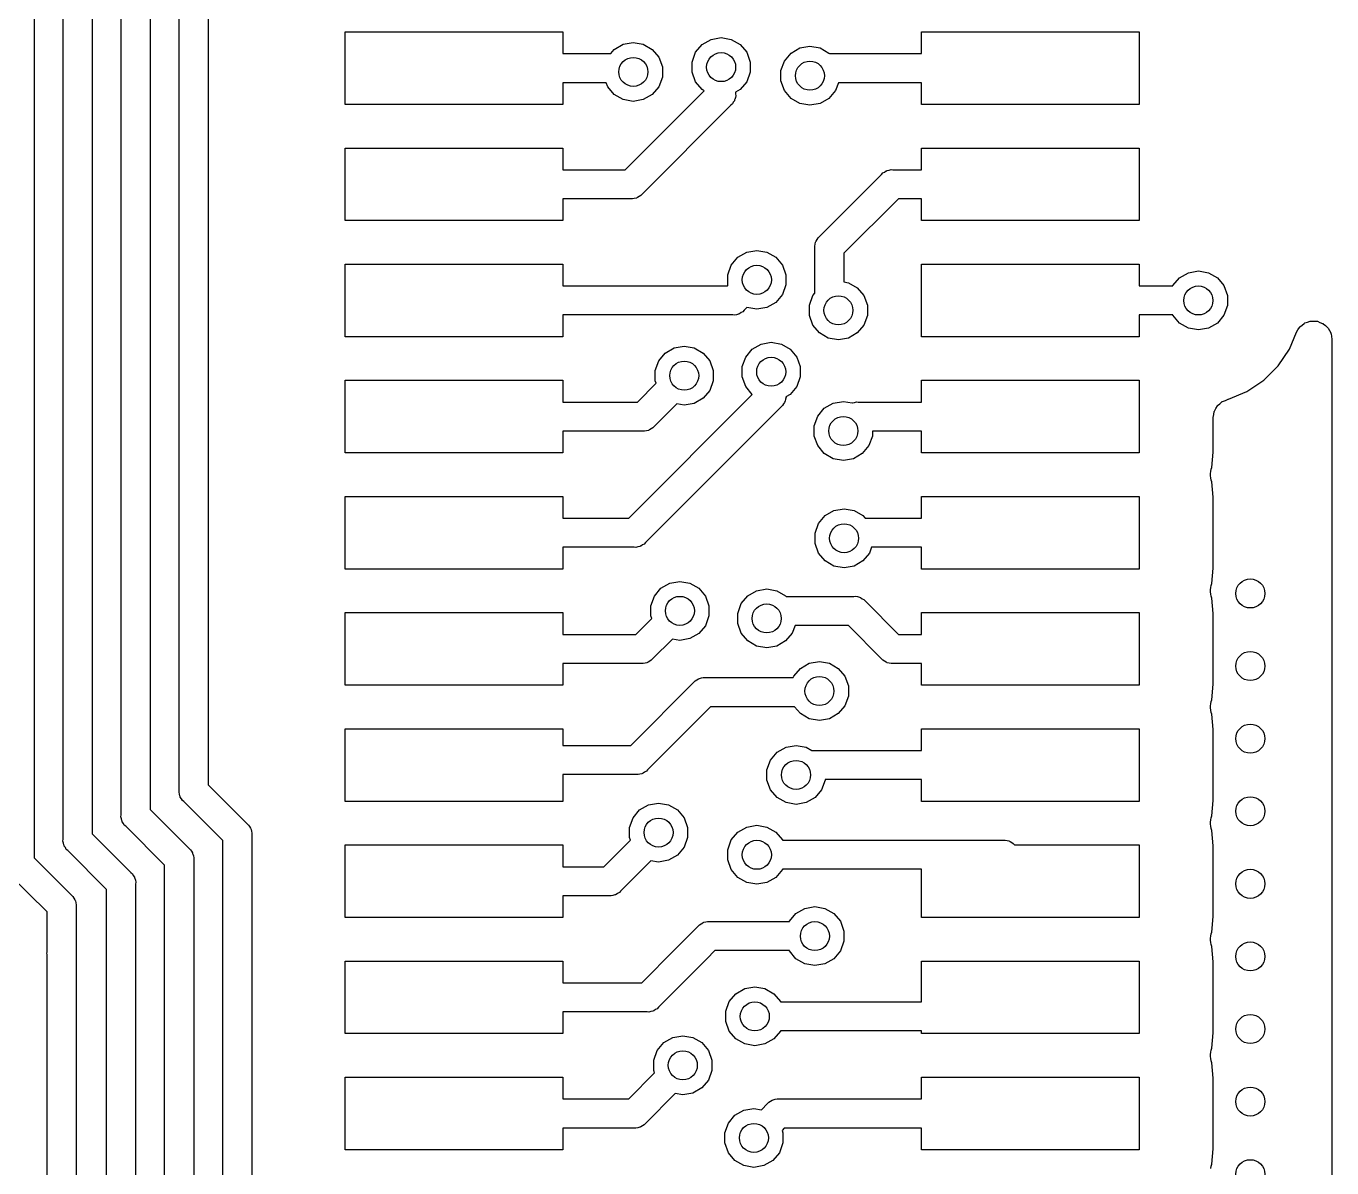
# Model space of a CAD drawing. Extents: x 552.7 to 632.3, y 410.9 to 459.8.
# Drawn here: x 623.27 to 632.26, y 432.96 to 440.83 of the extents above; entities that cross this region are included whole.
import ezdxf

# ---------------------------------------------------------------- set-up
doc = ezdxf.new("R2010")
doc.units = 0
doc.header["$MEASUREMENT"] = 0
doc.layers.add('BLACK', color=7, linetype='CONTINUOUS')

msp = doc.modelspace()

# ---------------------------------------------------------------- linework, layer by layer
at = {"layer": 'BLACK', "linetype": 'CONTINUOUS'}
for p, q in [((624.32, 435.564), (624.32, 446.704)), ((624.52, 446.741), (624.52, 435.601)), ((623.92, 435.394), (623.92, 446.538)), ((624.12, 446.575), (624.12, 435.431)), ((623.72, 446.41), (623.72, 435.264)), ((623.52, 435.227), (623.52, 446.373)), ((623.32, 446.244), (623.32, 435.098)), ((625.464, 440.288), (625.464, 440.788)), ((625.464, 440.788), (626.964, 440.788)), ((626.964, 440.788), (626.964, 440.638)), ((627.985, 440.736), (628.054, 440.748)), ((628.054, 440.748), (628.124, 440.736)), ((629.434, 440.638), (629.434, 440.788)), ((629.434, 440.788), (630.934, 440.788)), ((630.934, 440.788), (630.934, 440.288)), ((627.294, 440.638), (627.318, 440.667)), ((627.318, 440.667), (627.379, 440.703)), ((627.379, 440.703), (627.449, 440.715)), ((627.449, 440.715), (627.518, 440.703)), ((627.518, 440.703), (627.579, 440.667)), ((627.579, 440.667), (627.625, 440.613)), ((627.878, 440.647), (627.924, 440.701)), ((627.924, 440.701), (627.985, 440.736)), ((628.124, 440.736), (628.185, 440.701)), ((628.185, 440.701), (628.23, 440.647)), ((628.536, 440.641), (628.597, 440.677)), ((628.597, 440.677), (628.666, 440.689)), ((628.666, 440.689), (628.736, 440.677)), ((628.736, 440.677), (628.797, 440.641)), ((626.964, 440.638), (627.294, 440.638)), ((627.625, 440.613), (627.649, 440.547)), ((627.854, 440.58), (627.878, 440.647)), ((627.854, 440.51), (627.854, 440.58)), ((628.23, 440.647), (628.254, 440.58)), ((628.254, 440.58), (628.254, 440.51)), ((628.466, 440.521), (628.49, 440.587)), ((628.49, 440.587), (628.536, 440.641)), ((628.797, 440.641), (628.8, 440.638)), ((628.8, 440.638), (629.434, 440.638)), ((627.649, 440.476), (627.625, 440.41)), ((627.649, 440.547), (627.649, 440.476)), ((627.878, 440.444), (627.854, 440.51)), ((628.254, 440.51), (628.23, 440.444)), ((628.466, 440.45), (628.466, 440.521)), ((627.263, 440.438), (626.964, 440.438)), ((626.964, 440.438), (626.964, 440.288)), ((627.273, 440.41), (627.263, 440.438)), ((627.318, 440.356), (627.273, 440.41)), ((627.393, 439.838), (627.937, 440.382)), ((627.625, 440.41), (627.579, 440.356)), ((627.924, 440.39), (627.878, 440.444)), ((627.937, 440.382), (627.924, 440.39)), ((628.185, 440.39), (628.154, 440.372)), ((628.23, 440.444), (628.185, 440.39)), ((628.49, 440.384), (628.466, 440.45)), ((628.536, 440.33), (628.49, 440.384)), ((628.842, 440.384), (628.797, 440.33)), ((628.862, 440.438), (628.842, 440.384)), ((629.434, 440.438), (628.862, 440.438)), ((629.434, 440.288), (629.434, 440.438)), ((627.379, 440.321), (627.318, 440.356)), ((627.449, 440.309), (627.379, 440.321)), ((627.518, 440.321), (627.449, 440.309)), ((627.579, 440.356), (627.518, 440.321)), ((628.132, 440.292), (628.122, 440.283)), ((628.138, 440.303), (628.132, 440.292)), ((628.146, 440.314), (628.138, 440.303)), ((628.147, 440.319), (628.146, 440.314)), ((628.149, 440.323), (628.147, 440.319)), ((628.152, 440.336), (628.149, 440.323)), ((628.155, 440.348), (628.152, 440.336)), ((628.154, 440.372), (628.154, 440.362)), ((628.154, 440.362), (628.155, 440.348)), ((628.597, 440.295), (628.536, 440.33)), ((628.666, 440.283), (628.597, 440.295)), ((628.736, 440.295), (628.666, 440.283)), ((628.797, 440.33), (628.736, 440.295)), ((626.964, 440.288), (625.464, 440.288)), ((628.122, 440.283), (627.509, 439.67)), ((630.934, 440.288), (629.434, 440.288)), ((625.464, 439.488), (625.464, 439.988)), ((625.464, 439.988), (626.964, 439.988)), ((626.964, 439.988), (626.964, 439.838)), ((629.434, 439.838), (629.434, 439.988)), ((629.434, 439.988), (630.934, 439.988)), ((630.934, 439.988), (630.934, 439.488)), ((629.212, 439.836), (629.225, 439.839)), ((629.225, 439.839), (629.238, 439.838)), ((626.964, 439.838), (627.393, 439.838)), ((628.732, 439.378), (629.16, 439.806)), ((629.16, 439.806), (629.169, 439.816)), ((629.169, 439.816), (629.18, 439.822)), ((629.18, 439.822), (629.191, 439.83)), ((629.191, 439.83), (629.195, 439.831)), ((629.195, 439.831), (629.199, 439.833)), ((629.199, 439.833), (629.212, 439.836)), ((629.238, 439.838), (629.434, 439.838)), ((627.5, 439.66), (627.489, 439.654)), ((627.509, 439.67), (627.5, 439.66)), ((627.43, 439.638), (626.964, 439.638)), ((626.964, 439.638), (626.964, 439.488)), ((627.444, 439.637), (627.43, 439.638)), ((627.456, 439.64), (627.444, 439.637)), ((627.47, 439.643), (627.456, 439.64)), ((627.473, 439.645), (627.47, 439.643)), ((627.478, 439.646), (627.473, 439.645)), ((627.489, 439.654), (627.478, 439.646)), ((629.275, 439.638), (628.9, 439.263)), ((629.434, 439.638), (629.275, 439.638)), ((629.434, 439.488), (629.434, 439.638)), ((626.964, 439.488), (625.464, 439.488)), ((630.934, 439.488), (629.434, 439.488)), ((628.699, 439.313), (628.702, 439.326)), ((628.7, 439.3), (628.699, 439.313)), ((628.7, 438.988), (628.7, 439.3)), ((628.702, 439.326), (628.705, 439.339)), ((628.705, 439.339), (628.707, 439.343)), ((628.707, 439.343), (628.708, 439.347)), ((628.708, 439.347), (628.716, 439.358)), ((628.716, 439.358), (628.722, 439.369)), ((628.722, 439.369), (628.732, 439.378)), ((628.124, 439.182), (628.169, 439.236)), ((628.169, 439.236), (628.231, 439.271)), ((628.231, 439.271), (628.3, 439.283)), ((628.3, 439.283), (628.369, 439.271)), ((628.369, 439.271), (628.431, 439.236)), ((628.431, 439.236), (628.476, 439.182)), ((628.9, 439.263), (628.9, 439.066)), ((625.464, 438.688), (625.464, 439.188)), ((625.464, 439.188), (626.964, 439.188)), ((626.964, 439.188), (626.964, 439.038)), ((628.1, 439.115), (628.124, 439.182)), ((628.476, 439.182), (628.5, 439.115)), ((629.434, 438.688), (629.434, 439.188)), ((629.434, 439.188), (630.934, 439.188)), ((630.934, 439.188), (630.934, 439.038)), ((631.211, 439.094), (631.273, 439.129)), ((631.273, 439.129), (631.342, 439.141)), ((631.342, 439.141), (631.411, 439.129)), ((631.411, 439.129), (631.473, 439.094)), ((626.964, 439.038), (628.097, 439.038)), ((628.097, 439.038), (628.101, 439.042)), ((628.1, 439.045), (628.1, 439.115)), ((628.101, 439.042), (628.1, 439.045)), ((628.5, 439.045), (628.476, 438.978)), ((628.5, 439.115), (628.5, 439.045)), ((628.9, 439.066), (628.931, 439.06)), ((628.931, 439.06), (628.992, 439.025)), ((630.934, 439.038), (631.166, 439.038)), ((631.166, 439.04), (631.211, 439.094)), ((631.166, 439.038), (631.166, 439.04)), ((631.473, 439.094), (631.518, 439.04)), ((631.518, 439.04), (631.542, 438.973)), ((628.476, 438.978), (628.431, 438.924)), ((628.662, 438.905), (628.686, 438.971)), ((628.686, 438.971), (628.7, 438.988)), ((628.992, 439.025), (629.038, 438.971)), ((629.038, 438.971), (629.062, 438.905)), ((631.542, 438.973), (631.542, 438.903)), ((628.192, 438.854), (628.181, 438.846)), ((628.203, 438.86), (628.192, 438.854)), ((628.212, 438.87), (628.203, 438.86)), ((628.231, 438.889), (628.212, 438.87)), ((628.3, 438.877), (628.231, 438.889)), ((628.369, 438.889), (628.3, 438.877)), ((628.431, 438.924), (628.369, 438.889)), ((628.662, 438.834), (628.662, 438.905)), ((629.062, 438.905), (629.062, 438.834)), ((631.542, 438.903), (631.518, 438.836)), ((628.134, 438.838), (626.964, 438.838)), ((626.964, 438.838), (626.964, 438.688)), ((628.147, 438.837), (628.134, 438.838)), ((628.16, 438.84), (628.147, 438.837)), ((628.173, 438.843), (628.16, 438.84)), ((628.177, 438.845), (628.173, 438.843)), ((628.181, 438.846), (628.177, 438.845)), ((628.686, 438.768), (628.662, 438.834)), ((628.731, 438.714), (628.686, 438.768)), ((629.038, 438.768), (628.992, 438.714)), ((629.062, 438.834), (629.038, 438.768)), ((631.166, 438.838), (630.934, 438.838)), ((630.934, 438.838), (630.934, 438.688)), ((631.166, 438.836), (631.166, 438.838)), ((631.211, 438.782), (631.166, 438.836)), ((631.273, 438.747), (631.211, 438.782)), ((631.473, 438.782), (631.411, 438.747)), ((631.518, 438.836), (631.473, 438.782)), ((632.041, 438.756), (632.057, 438.768)), ((632.057, 438.768), (632.072, 438.78)), ((632.072, 438.78), (632.074, 438.781)), ((632.074, 438.781), (632.076, 438.783)), ((632.076, 438.783), (632.095, 438.789)), ((632.095, 438.789), (632.113, 438.796)), ((632.113, 438.796), (632.116, 438.796)), ((632.116, 438.796), (632.118, 438.796)), ((632.118, 438.796), (632.138, 438.796)), ((632.138, 438.796), (632.157, 438.796)), ((632.157, 438.796), (632.16, 438.795)), ((632.16, 438.795), (632.162, 438.795)), ((632.162, 438.795), (632.18, 438.787)), ((632.18, 438.787), (632.198, 438.78)), ((632.198, 438.78), (632.201, 438.779)), ((632.201, 438.779), (632.203, 438.778)), ((632.203, 438.778), (632.217, 438.765)), ((632.217, 438.765), (632.232, 438.752)), ((626.964, 438.688), (625.464, 438.688)), ((628.792, 438.679), (628.731, 438.714)), ((628.862, 438.666), (628.792, 438.679)), ((628.931, 438.679), (628.862, 438.666)), ((628.992, 438.714), (628.931, 438.679)), ((630.934, 438.688), (629.434, 438.688)), ((631.342, 438.735), (631.273, 438.747)), ((631.411, 438.747), (631.342, 438.735)), ((631.969, 438.603), (632.018, 438.719)), ((632.018, 438.719), (632.028, 438.735)), ((632.028, 438.735), (632.038, 438.752)), ((632.038, 438.752), (632.04, 438.754)), ((632.04, 438.754), (632.041, 438.756)), ((632.232, 438.752), (632.234, 438.75)), ((632.234, 438.75), (632.236, 438.748)), ((632.236, 438.748), (632.245, 438.731)), ((632.245, 438.731), (632.254, 438.714)), ((632.254, 438.714), (632.255, 438.711)), ((632.255, 438.711), (632.256, 438.709)), ((632.256, 438.709), (632.259, 438.69)), ((632.259, 438.69), (632.262, 438.671)), ((632.262, 438.671), (632.262, 421.81)), ((627.669, 438.576), (627.731, 438.611)), ((627.731, 438.611), (627.8, 438.623)), ((627.8, 438.623), (627.869, 438.611)), ((627.869, 438.611), (627.931, 438.576)), ((628.224, 438.548), (628.269, 438.602)), ((628.269, 438.602), (628.33, 438.637)), ((628.33, 438.637), (628.399, 438.65)), ((628.399, 438.65), (628.469, 438.637)), ((628.469, 438.637), (628.53, 438.602)), ((628.53, 438.602), (628.575, 438.548)), ((631.892, 438.487), (631.969, 438.603)), ((627.6, 438.455), (627.624, 438.522)), ((627.624, 438.522), (627.669, 438.576)), ((627.931, 438.576), (627.976, 438.522)), ((627.976, 438.522), (628, 438.455)), ((628.199, 438.482), (628.224, 438.548)), ((628.575, 438.548), (628.599, 438.482)), ((627.6, 438.385), (627.6, 438.455)), ((628, 438.455), (628, 438.385)), ((628.199, 438.411), (628.199, 438.482)), ((628.224, 438.345), (628.199, 438.411)), ((628.599, 438.411), (628.575, 438.345)), ((628.599, 438.482), (628.599, 438.411)), ((631.793, 438.388), (631.892, 438.487)), ((625.464, 437.888), (625.464, 438.388)), ((625.464, 438.388), (626.964, 438.388)), ((626.964, 438.388), (626.964, 438.238)), ((627.477, 438.238), (627.606, 438.368)), ((627.606, 438.368), (627.6, 438.385)), ((627.976, 438.318), (627.931, 438.264)), ((628, 438.385), (627.976, 438.318)), ((628.269, 438.291), (628.224, 438.345)), ((628.575, 438.345), (628.53, 438.291)), ((629.434, 438.238), (629.434, 438.388)), ((629.434, 438.388), (630.934, 438.388)), ((630.934, 438.388), (630.934, 437.888)), ((631.549, 438.257), (631.677, 438.311)), ((631.677, 438.311), (631.793, 438.388)), ((626.964, 438.238), (627.477, 438.238)), ((627.417, 437.438), (628.269, 438.291)), ((627.748, 438.226), (627.592, 438.07)), ((627.8, 438.217), (627.748, 438.226)), ((627.869, 438.229), (627.8, 438.217)), ((627.931, 438.264), (627.869, 438.229)), ((628.269, 438.291), (628.269, 438.291)), ((628.484, 438.226), (628.477, 438.214)), ((628.491, 438.236), (628.484, 438.226)), ((628.493, 438.241), (628.491, 438.236)), ((628.495, 438.245), (628.493, 438.241)), ((628.497, 438.258), (628.495, 438.245)), ((628.501, 438.271), (628.497, 438.258)), ((628.53, 438.291), (628.5, 438.274)), ((628.5, 438.274), (628.501, 438.271)), ((628.765, 438.195), (628.826, 438.23)), ((628.826, 438.23), (628.896, 438.242)), ((628.896, 438.242), (628.957, 438.232)), ((628.957, 438.232), (628.96, 438.233)), ((628.96, 438.233), (628.973, 438.236)), ((628.973, 438.236), (628.986, 438.239)), ((628.986, 438.239), (628.999, 438.238)), ((628.999, 438.238), (629.434, 438.238)), ((631.475, 438.214), (631.491, 438.227)), ((631.491, 438.227), (631.506, 438.241)), ((631.506, 438.241), (631.507, 438.241)), ((631.507, 438.241), (631.509, 438.242)), ((631.509, 438.242), (631.528, 438.249)), ((631.528, 438.249), (631.547, 438.257)), ((631.547, 438.257), (631.549, 438.257)), ((628.467, 438.206), (627.532, 437.27)), ((628.477, 438.214), (628.467, 438.206)), ((628.696, 438.075), (628.72, 438.141)), ((628.72, 438.141), (628.765, 438.195)), ((631.445, 438.132), (631.449, 438.153)), ((631.445, 437.894), (631.445, 438.132)), ((631.449, 438.153), (631.452, 438.173)), ((631.452, 438.174), (631.453, 438.176)), ((631.452, 438.173), (631.452, 438.174)), ((631.453, 438.176), (631.463, 438.194)), ((631.463, 438.194), (631.473, 438.212)), ((631.473, 438.212), (631.474, 438.213)), ((631.474, 438.213), (631.475, 438.214)), ((627.54, 438.04), (627.527, 438.037)), ((627.553, 438.043), (627.54, 438.04)), ((627.557, 438.045), (627.553, 438.043)), ((627.561, 438.046), (627.557, 438.045)), ((627.572, 438.054), (627.561, 438.046)), ((627.583, 438.06), (627.572, 438.054)), ((627.592, 438.07), (627.583, 438.06)), ((628.696, 438.004), (628.696, 438.075)), ((627.514, 438.038), (626.964, 438.038)), ((626.964, 438.038), (626.964, 437.888)), ((627.527, 438.037), (627.514, 438.038)), ((628.72, 437.938), (628.696, 438.004)), ((629.096, 438.004), (629.072, 437.938)), ((629.434, 438.038), (629.096, 438.038)), ((629.096, 438.038), (629.096, 438.004)), ((629.434, 437.888), (629.434, 438.038)), ((626.964, 437.888), (625.464, 437.888)), ((628.765, 437.884), (628.72, 437.938)), ((628.826, 437.848), (628.765, 437.884)), ((629.026, 437.884), (628.965, 437.848)), ((629.072, 437.938), (629.026, 437.884)), ((630.934, 437.888), (629.434, 437.888)), ((631.435, 437.788), (631.445, 437.894)), ((628.896, 437.836), (628.826, 437.848)), ((628.965, 437.848), (628.896, 437.836)), ((631.429, 437.76), (631.431, 437.775)), ((631.431, 437.775), (631.435, 437.788)), ((631.425, 437.745), (631.429, 437.76)), ((631.426, 437.738), (631.425, 437.745)), ((631.425, 437.731), (631.426, 437.738)), ((631.429, 437.716), (631.425, 437.731)), ((631.431, 437.701), (631.429, 437.716)), ((631.435, 437.688), (631.431, 437.701)), ((631.445, 437.582), (631.435, 437.688)), ((625.464, 437.088), (625.464, 437.588)), ((625.464, 437.588), (626.964, 437.588)), ((626.964, 437.588), (626.964, 437.438)), ((628.831, 437.491), (628.901, 437.503)), ((628.901, 437.503), (628.97, 437.491)), ((629.434, 437.438), (629.434, 437.588)), ((629.434, 437.588), (630.934, 437.588)), ((630.934, 437.588), (630.934, 437.088)), ((631.445, 437.094), (631.445, 437.582)), ((626.964, 437.438), (627.417, 437.438)), ((628.725, 437.402), (628.77, 437.456)), ((628.77, 437.456), (628.831, 437.491)), ((628.97, 437.491), (629.031, 437.456)), ((629.031, 437.456), (629.046, 437.438)), ((629.046, 437.438), (629.434, 437.438)), ((628.701, 437.335), (628.725, 437.402)), ((628.701, 437.265), (628.701, 437.335)), ((627.454, 437.238), (626.964, 437.238)), ((626.964, 437.238), (626.964, 437.088)), ((627.467, 437.237), (627.454, 437.238)), ((627.48, 437.24), (627.467, 437.237)), ((627.493, 437.243), (627.48, 437.24)), ((627.497, 437.245), (627.493, 437.243)), ((627.501, 437.246), (627.497, 437.245)), ((627.512, 437.254), (627.501, 437.246)), ((627.523, 437.26), (627.512, 437.254)), ((627.532, 437.27), (627.523, 437.26)), ((628.725, 437.198), (628.701, 437.265)), ((629.091, 437.238), (629.076, 437.198)), ((629.434, 437.238), (629.091, 437.238)), ((629.434, 437.088), (629.434, 437.238)), ((628.77, 437.144), (628.725, 437.198)), ((628.831, 437.109), (628.77, 437.144)), ((629.031, 437.144), (628.97, 437.109)), ((629.076, 437.198), (629.031, 437.144)), ((626.964, 437.088), (625.464, 437.088)), ((628.901, 437.097), (628.831, 437.109)), ((628.97, 437.109), (628.901, 437.097)), ((630.934, 437.088), (629.434, 437.088)), ((631.435, 436.988), (631.445, 437.094)), ((627.639, 436.956), (627.701, 436.991)), ((627.701, 436.991), (627.77, 437.003)), ((627.77, 437.003), (627.839, 436.991)), ((627.839, 436.991), (627.901, 436.956)), ((631.429, 436.96), (631.431, 436.975)), ((631.431, 436.975), (631.435, 436.988)), ((627.57, 436.835), (627.594, 436.902)), ((627.594, 436.902), (627.639, 436.956)), ((627.901, 436.956), (627.946, 436.902)), ((627.946, 436.902), (627.97, 436.835)), ((628.192, 436.85), (628.237, 436.904)), ((628.237, 436.904), (628.298, 436.939)), ((628.298, 436.939), (628.368, 436.951)), ((628.368, 436.951), (628.437, 436.939)), ((628.437, 436.939), (628.498, 436.904)), ((628.498, 436.904), (628.501, 436.9)), ((628.501, 436.9), (628.968, 436.9)), ((628.968, 436.9), (628.981, 436.901)), ((628.981, 436.901), (628.994, 436.898)), ((628.994, 436.898), (629.007, 436.895)), ((629.007, 436.895), (629.011, 436.893)), ((629.011, 436.893), (629.015, 436.892)), ((629.015, 436.892), (629.026, 436.884)), ((629.026, 436.884), (629.037, 436.878)), ((629.037, 436.878), (629.046, 436.868)), ((631.425, 436.945), (631.429, 436.96)), ((631.426, 436.938), (631.425, 436.945)), ((631.425, 436.931), (631.426, 436.938)), ((631.429, 436.916), (631.425, 436.931)), ((631.431, 436.901), (631.429, 436.916)), ((631.435, 436.888), (631.431, 436.901)), ((631.445, 436.782), (631.435, 436.888)), ((625.464, 436.288), (625.464, 436.788)), ((625.464, 436.788), (626.964, 436.788)), ((626.964, 436.788), (626.964, 436.638)), ((627.57, 436.765), (627.57, 436.835)), ((627.97, 436.835), (627.97, 436.765)), ((628.168, 436.783), (628.192, 436.85)), ((628.168, 436.713), (628.168, 436.783)), ((629.046, 436.868), (629.275, 436.638)), ((629.434, 436.638), (629.434, 436.788)), ((629.434, 436.788), (630.934, 436.788)), ((630.934, 436.788), (630.934, 436.288)), ((631.445, 436.294), (631.445, 436.782)), ((627.467, 436.638), (627.576, 436.748)), ((627.576, 436.748), (627.57, 436.765)), ((627.946, 436.698), (627.901, 436.644)), ((627.97, 436.765), (627.946, 436.698)), ((628.192, 436.647), (628.168, 436.713)), ((628.563, 436.7), (628.544, 436.647)), ((628.931, 436.7), (628.563, 436.7)), ((629.16, 436.47), (628.931, 436.7)), ((626.964, 436.638), (627.467, 436.638)), ((627.718, 436.606), (627.582, 436.47)), ((627.77, 436.597), (627.718, 436.606)), ((627.839, 436.609), (627.77, 436.597)), ((627.901, 436.644), (627.839, 436.609)), ((628.237, 436.593), (628.192, 436.647)), ((628.544, 436.647), (628.498, 436.593)), ((629.275, 436.638), (629.434, 436.638)), ((628.298, 436.557), (628.237, 436.593)), ((628.368, 436.545), (628.298, 436.557)), ((628.437, 436.557), (628.368, 436.545)), ((628.498, 436.593), (628.437, 436.557)), ((627.504, 436.438), (626.964, 436.438)), ((626.964, 436.438), (626.964, 436.288)), ((627.517, 436.437), (627.504, 436.438)), ((627.53, 436.44), (627.517, 436.437)), ((627.543, 436.443), (627.53, 436.44)), ((627.547, 436.445), (627.543, 436.443)), ((627.551, 436.446), (627.547, 436.445)), ((627.562, 436.454), (627.551, 436.446)), ((627.573, 436.46), (627.562, 436.454)), ((627.582, 436.47), (627.573, 436.46)), ((628.6, 436.404), (628.661, 436.439)), ((628.661, 436.439), (628.731, 436.451)), ((628.731, 436.451), (628.8, 436.439)), ((628.8, 436.439), (628.861, 436.404)), ((629.169, 436.46), (629.16, 436.47)), ((629.18, 436.454), (629.169, 436.46)), ((629.191, 436.446), (629.18, 436.454)), ((629.195, 436.445), (629.191, 436.446)), ((629.199, 436.443), (629.195, 436.445)), ((629.212, 436.44), (629.199, 436.443)), ((629.225, 436.437), (629.212, 436.44)), ((629.238, 436.438), (629.225, 436.437)), ((629.434, 436.438), (629.238, 436.438)), ((629.434, 436.288), (629.434, 436.438)), ((627.886, 436.324), (627.897, 436.332)), ((627.897, 436.332), (627.901, 436.333)), ((627.901, 436.333), (627.905, 436.335)), ((627.905, 436.335), (627.918, 436.338)), ((627.918, 436.338), (627.931, 436.341)), ((627.931, 436.341), (627.944, 436.34)), ((627.944, 436.34), (628.551, 436.34)), ((628.551, 436.34), (628.555, 436.35)), ((628.555, 436.35), (628.6, 436.404)), ((628.861, 436.404), (628.906, 436.35)), ((628.906, 436.35), (628.931, 436.283)), ((626.964, 436.288), (625.464, 436.288)), ((627.432, 435.873), (627.866, 436.308)), ((627.866, 436.308), (627.875, 436.318)), ((627.875, 436.318), (627.886, 436.324)), ((628.931, 436.283), (628.931, 436.213)), ((630.934, 436.288), (629.434, 436.288)), ((631.435, 436.188), (631.445, 436.294)), ((628.931, 436.213), (628.906, 436.147)), ((631.425, 436.145), (631.429, 436.16)), ((631.429, 436.16), (631.431, 436.175)), ((631.431, 436.175), (631.435, 436.188)), ((627.981, 436.14), (627.547, 435.706)), ((628.56, 436.14), (627.981, 436.14)), ((628.6, 436.093), (628.56, 436.14)), ((628.661, 436.057), (628.6, 436.093)), ((628.861, 436.093), (628.8, 436.057)), ((628.906, 436.147), (628.861, 436.093)), ((631.426, 436.138), (631.425, 436.145)), ((631.425, 436.131), (631.426, 436.138)), ((631.429, 436.116), (631.425, 436.131)), ((631.431, 436.101), (631.429, 436.116)), ((631.435, 436.088), (631.431, 436.101)), ((631.445, 435.982), (631.435, 436.088)), ((625.464, 435.488), (625.464, 435.988)), ((625.464, 435.988), (626.964, 435.988)), ((626.964, 435.988), (626.964, 435.873)), ((628.731, 436.045), (628.661, 436.057)), ((628.8, 436.057), (628.731, 436.045)), ((629.434, 435.838), (629.434, 435.988)), ((629.434, 435.988), (630.934, 435.988)), ((630.934, 435.988), (630.934, 435.488)), ((631.445, 435.494), (631.445, 435.982)), ((626.964, 435.873), (627.432, 435.873)), ((628.394, 435.772), (628.439, 435.826)), ((628.439, 435.826), (628.501, 435.861)), ((628.501, 435.861), (628.57, 435.873)), ((628.57, 435.873), (628.639, 435.861)), ((628.639, 435.861), (628.679, 435.838)), ((628.679, 435.838), (629.434, 435.838)), ((627.547, 435.706), (627.539, 435.696)), ((628.37, 435.705), (628.394, 435.772)), ((628.37, 435.635), (628.37, 435.705)), ((627.469, 435.673), (626.964, 435.673)), ((626.964, 435.673), (626.964, 435.488)), ((627.482, 435.672), (627.469, 435.673)), ((627.495, 435.676), (627.482, 435.672)), ((627.508, 435.678), (627.495, 435.676)), ((627.512, 435.68), (627.508, 435.678)), ((627.516, 435.681), (627.512, 435.68)), ((627.527, 435.689), (627.516, 435.681)), ((627.539, 435.696), (627.527, 435.689)), ((628.394, 435.568), (628.37, 435.635)), ((628.77, 435.635), (628.746, 435.568)), ((629.434, 435.638), (628.77, 435.638)), ((628.77, 435.638), (628.77, 435.635)), ((629.434, 435.488), (629.434, 435.638)), ((624.319, 435.551), (624.32, 435.564)), ((624.322, 435.538), (624.319, 435.551)), ((624.325, 435.525), (624.322, 435.538)), ((624.327, 435.521), (624.325, 435.525)), ((624.328, 435.517), (624.327, 435.521)), ((624.52, 435.601), (624.788, 435.334)), ((628.439, 435.514), (628.394, 435.568)), ((628.746, 435.568), (628.701, 435.514)), ((624.12, 435.431), (624.388, 435.164)), ((624.336, 435.506), (624.328, 435.517)), ((624.342, 435.495), (624.336, 435.506)), ((624.353, 435.486), (624.342, 435.495)), ((624.62, 435.219), (624.353, 435.486)), ((626.964, 435.488), (625.464, 435.488)), ((627.492, 435.429), (627.553, 435.464)), ((627.553, 435.464), (627.623, 435.476)), ((627.623, 435.476), (627.692, 435.464)), ((627.692, 435.464), (627.753, 435.429)), ((628.501, 435.479), (628.439, 435.514)), ((628.57, 435.467), (628.501, 435.479)), ((628.639, 435.479), (628.57, 435.467)), ((628.701, 435.514), (628.639, 435.479)), ((630.934, 435.488), (629.434, 435.488)), ((631.435, 435.388), (631.445, 435.494)), ((623.919, 435.381), (623.92, 435.394)), ((623.922, 435.368), (623.919, 435.381)), ((623.925, 435.355), (623.922, 435.368)), ((623.927, 435.351), (623.925, 435.355)), ((623.928, 435.347), (623.927, 435.351)), ((623.936, 435.336), (623.928, 435.347)), ((627.423, 435.309), (627.447, 435.375)), ((627.447, 435.375), (627.492, 435.429)), ((627.753, 435.429), (627.799, 435.375)), ((627.799, 435.375), (627.823, 435.309)), ((631.425, 435.345), (631.429, 435.36)), ((631.426, 435.338), (631.425, 435.345)), ((631.429, 435.36), (631.431, 435.375)), ((631.431, 435.375), (631.435, 435.388)), ((623.72, 435.264), (623.988, 434.997)), ((623.942, 435.325), (623.936, 435.336)), ((623.953, 435.316), (623.942, 435.325)), ((624.22, 435.049), (623.953, 435.316)), ((624.788, 435.334), (624.798, 435.325)), ((624.798, 435.325), (624.804, 435.314)), ((624.804, 435.314), (624.812, 435.303)), ((624.812, 435.303), (624.813, 435.299)), ((624.813, 435.299), (624.815, 435.295)), ((624.815, 435.295), (624.818, 435.282)), ((624.818, 435.282), (624.821, 435.269)), ((624.821, 435.269), (624.82, 435.256)), ((624.82, 435.256), (624.82, 430.669)), ((627.423, 435.238), (627.423, 435.309)), ((627.823, 435.309), (627.823, 435.238)), ((628.124, 435.222), (628.169, 435.276)), ((628.169, 435.276), (628.231, 435.311)), ((628.231, 435.311), (628.3, 435.323)), ((628.3, 435.323), (628.369, 435.311)), ((628.369, 435.311), (628.431, 435.276)), ((628.431, 435.276), (628.476, 435.222)), ((631.425, 435.331), (631.426, 435.338)), ((631.429, 435.316), (631.425, 435.331)), ((631.431, 435.301), (631.429, 435.316)), ((631.435, 435.288), (631.431, 435.301)), ((631.445, 435.182), (631.435, 435.288)), ((623.519, 435.214), (623.52, 435.227)), ((623.522, 435.201), (623.519, 435.214)), ((623.525, 435.188), (623.522, 435.201)), ((623.527, 435.184), (623.525, 435.188)), ((623.528, 435.18), (623.527, 435.184)), ((623.536, 435.169), (623.528, 435.18)), ((623.542, 435.157), (623.536, 435.169)), ((624.388, 435.164), (624.398, 435.155)), ((624.62, 430.632), (624.62, 435.219)), ((625.464, 434.688), (625.464, 435.188)), ((625.464, 435.188), (626.964, 435.188)), ((626.964, 435.188), (626.964, 435.038)), ((627.246, 435.038), (627.429, 435.221)), ((627.429, 435.221), (627.423, 435.238)), ((627.799, 435.172), (627.753, 435.118)), ((627.823, 435.238), (627.799, 435.172)), ((628.1, 435.155), (628.124, 435.222)), ((628.476, 435.222), (628.476, 435.22)), ((628.476, 435.22), (629.998, 435.22)), ((629.998, 435.22), (630.011, 435.221)), ((630.011, 435.221), (630.024, 435.218)), ((630.024, 435.218), (630.037, 435.215)), ((630.037, 435.215), (630.041, 435.213)), ((630.041, 435.213), (630.045, 435.212)), ((630.045, 435.212), (630.056, 435.204)), ((630.056, 435.204), (630.067, 435.198)), ((630.067, 435.198), (630.075, 435.188)), ((630.075, 435.188), (630.934, 435.188)), ((630.934, 435.188), (630.934, 434.688)), ((631.445, 434.694), (631.445, 435.182)), ((623.32, 435.098), (623.578, 434.841)), ((623.553, 435.149), (623.542, 435.157)), ((623.82, 434.881), (623.553, 435.149)), ((624.398, 435.155), (624.404, 435.144)), ((624.404, 435.144), (624.412, 435.133)), ((624.412, 435.133), (624.413, 435.129)), ((624.413, 435.129), (624.415, 435.125)), ((624.415, 435.125), (624.418, 435.112)), ((624.418, 435.112), (624.421, 435.099)), ((624.421, 435.099), (624.42, 435.086)), ((624.42, 435.086), (624.42, 430.323)), ((627.57, 435.079), (627.361, 434.87)), ((627.623, 435.07), (627.57, 435.079)), ((627.692, 435.083), (627.623, 435.07)), ((627.753, 435.118), (627.692, 435.083)), ((628.1, 435.085), (628.1, 435.155)), ((628.124, 435.018), (628.1, 435.085)), ((623.41, 434.726), (623.152, 434.983)), ((623.988, 434.997), (623.998, 434.988)), ((623.998, 434.988), (624.004, 434.977)), ((624.22, 430.286), (624.22, 435.049)), ((626.964, 435.038), (627.246, 435.038)), ((628.169, 434.964), (628.124, 435.018)), ((628.476, 435.018), (628.431, 434.964)), ((629.434, 435.02), (628.476, 435.02)), ((628.476, 435.02), (628.476, 435.018)), ((629.434, 434.688), (629.434, 435.02)), ((624.004, 434.977), (624.012, 434.966)), ((624.012, 434.966), (624.013, 434.961)), ((624.013, 434.961), (624.015, 434.958)), ((624.015, 434.958), (624.018, 434.944)), ((624.018, 434.944), (624.021, 434.932)), ((624.021, 434.932), (624.02, 434.918)), ((624.02, 434.918), (624.02, 429.923)), ((628.231, 434.929), (628.169, 434.964)), ((628.3, 434.917), (628.231, 434.929)), ((628.369, 434.929), (628.3, 434.917)), ((628.431, 434.964), (628.369, 434.929)), ((623.578, 434.841), (623.588, 434.832)), ((623.588, 434.832), (623.594, 434.821)), ((623.594, 434.821), (623.602, 434.81)), ((623.602, 434.81), (623.603, 434.806)), ((623.603, 434.806), (623.605, 434.802)), ((623.605, 434.802), (623.608, 434.789)), ((623.82, 429.886), (623.82, 434.881)), ((627.283, 434.838), (626.964, 434.838)), ((626.964, 434.838), (626.964, 434.688)), ((627.296, 434.837), (627.283, 434.838)), ((627.309, 434.84), (627.296, 434.837)), ((627.322, 434.843), (627.309, 434.84)), ((627.326, 434.845), (627.322, 434.843)), ((627.33, 434.846), (627.326, 434.845)), ((627.341, 434.854), (627.33, 434.846)), ((627.353, 434.86), (627.341, 434.854)), ((627.361, 434.87), (627.353, 434.86)), ((623.41, 434.449), (623.41, 434.726)), ((623.608, 434.789), (623.611, 434.776)), ((623.611, 434.776), (623.61, 434.763)), ((623.61, 434.763), (623.61, 434.44)), ((628.524, 434.662), (628.569, 434.716)), ((628.569, 434.716), (628.631, 434.751)), ((628.631, 434.751), (628.7, 434.763)), ((628.7, 434.763), (628.769, 434.751)), ((628.769, 434.751), (628.831, 434.716)), ((628.831, 434.716), (628.876, 434.662)), ((626.964, 434.688), (625.464, 434.688)), ((627.735, 434.467), (627.896, 434.628)), ((627.896, 434.628), (627.905, 434.638)), ((627.905, 434.638), (627.916, 434.644)), ((627.916, 434.644), (627.927, 434.652)), ((627.927, 434.652), (627.931, 434.653)), ((627.931, 434.653), (627.935, 434.655)), ((627.935, 434.655), (627.948, 434.658)), ((627.948, 434.658), (627.961, 434.661)), ((627.961, 434.661), (627.974, 434.66)), ((627.974, 434.66), (628.524, 434.66)), ((628.524, 434.66), (628.524, 434.662)), ((628.876, 434.662), (628.9, 434.595)), ((630.934, 434.688), (629.434, 434.688)), ((631.435, 434.588), (631.445, 434.694)), ((628.9, 434.595), (628.9, 434.525)), ((631.425, 434.545), (631.429, 434.56)), ((631.426, 434.538), (631.425, 434.545)), ((631.425, 434.531), (631.426, 434.538)), ((631.429, 434.516), (631.425, 434.531)), ((631.429, 434.56), (631.431, 434.575)), ((631.431, 434.575), (631.435, 434.588)), ((623.409, 434.445), (623.41, 434.449)), ((623.41, 434.431), (623.409, 434.445)), ((627.507, 434.238), (627.735, 434.467)), ((628.011, 434.46), (627.955, 434.404)), ((628.524, 434.46), (628.011, 434.46)), ((628.524, 434.458), (628.524, 434.46)), ((628.569, 434.404), (628.524, 434.458)), ((628.876, 434.458), (628.831, 434.404)), ((628.9, 434.525), (628.876, 434.458)), ((631.431, 434.501), (631.429, 434.516)), ((631.435, 434.488), (631.431, 434.501)), ((631.445, 434.382), (631.435, 434.488)), ((623.41, 429.496), (623.41, 434.431)), ((623.61, 434.44), (623.611, 434.427)), ((623.611, 434.427), (623.61, 434.423)), ((623.61, 434.423), (623.61, 429.533)), ((625.464, 433.888), (625.464, 434.388)), ((625.464, 434.388), (626.964, 434.388)), ((626.964, 434.388), (626.964, 434.238)), ((627.955, 434.404), (627.622, 434.07)), ((628.631, 434.369), (628.569, 434.404)), ((628.7, 434.357), (628.631, 434.369)), ((628.769, 434.369), (628.7, 434.357)), ((628.831, 434.404), (628.769, 434.369)), ((629.434, 434.107), (629.434, 434.388)), ((629.434, 434.388), (630.934, 434.388)), ((630.934, 434.388), (630.934, 433.888)), ((631.445, 433.894), (631.445, 434.382)), ((626.964, 434.238), (627.507, 434.238)), ((628.156, 434.163), (628.217, 434.198)), ((628.217, 434.198), (628.286, 434.21)), ((628.286, 434.21), (628.356, 434.198)), ((628.356, 434.198), (628.417, 434.163)), ((628.086, 434.043), (628.11, 434.109)), ((628.11, 434.109), (628.156, 434.163)), ((628.417, 434.163), (628.462, 434.109)), ((628.462, 434.109), (628.463, 434.107)), ((628.463, 434.107), (629.434, 434.107)), ((627.544, 434.038), (626.964, 434.038)), ((626.964, 434.038), (626.964, 433.888)), ((627.557, 434.037), (627.544, 434.038)), ((627.57, 434.04), (627.557, 434.037)), ((627.583, 434.043), (627.57, 434.04)), ((627.587, 434.045), (627.583, 434.043)), ((627.591, 434.046), (627.587, 434.045)), ((627.602, 434.054), (627.591, 434.046)), ((627.613, 434.06), (627.602, 434.054)), ((627.622, 434.07), (627.613, 434.06)), ((628.086, 433.972), (628.086, 434.043)), ((628.11, 433.906), (628.086, 433.972)), ((628.156, 433.852), (628.11, 433.906)), ((628.462, 433.906), (628.417, 433.852)), ((628.463, 433.907), (628.462, 433.906)), ((629.434, 433.907), (628.463, 433.907)), ((629.434, 433.888), (629.434, 433.907)), ((626.964, 433.888), (625.464, 433.888)), ((627.614, 433.772), (627.659, 433.826)), ((627.659, 433.826), (627.721, 433.861)), ((627.721, 433.861), (627.79, 433.873)), ((627.79, 433.873), (627.859, 433.861)), ((627.859, 433.861), (627.921, 433.826)), ((627.921, 433.826), (627.966, 433.772)), ((628.217, 433.817), (628.156, 433.852)), ((628.286, 433.804), (628.217, 433.817)), ((628.356, 433.817), (628.286, 433.804)), ((628.417, 433.852), (628.356, 433.817)), ((630.934, 433.888), (629.434, 433.888)), ((631.435, 433.788), (631.445, 433.894)), ((627.59, 433.705), (627.614, 433.772)), ((627.966, 433.772), (627.99, 433.705)), ((631.425, 433.745), (631.429, 433.76)), ((631.426, 433.738), (631.425, 433.745)), ((631.425, 433.731), (631.426, 433.738)), ((631.429, 433.716), (631.425, 433.731)), ((631.429, 433.76), (631.431, 433.775)), ((631.431, 433.775), (631.435, 433.788)), ((627.59, 433.635), (627.59, 433.705)), ((627.596, 433.618), (627.59, 433.635)), ((627.99, 433.635), (627.966, 433.568)), ((627.99, 433.705), (627.99, 433.635)), ((631.431, 433.701), (631.429, 433.716)), ((631.435, 433.688), (631.431, 433.701)), ((631.445, 433.582), (631.435, 433.688)), ((625.464, 433.088), (625.464, 433.588)), ((625.464, 433.588), (626.964, 433.588)), ((626.964, 433.588), (626.964, 433.438)), ((627.417, 433.438), (627.596, 433.618)), ((627.966, 433.568), (627.921, 433.514)), ((629.434, 433.438), (629.434, 433.588)), ((629.434, 433.588), (630.934, 433.588)), ((630.934, 433.588), (630.934, 433.088)), ((631.445, 433.094), (631.445, 433.582)), ((627.738, 433.476), (627.532, 433.27)), ((627.79, 433.467), (627.738, 433.476)), ((627.859, 433.479), (627.79, 433.467)), ((627.921, 433.514), (627.859, 433.479)), ((626.964, 433.438), (627.417, 433.438)), ((628.211, 433.361), (628.28, 433.373)), ((628.28, 433.373), (628.332, 433.364)), ((628.332, 433.364), (628.374, 433.406)), ((628.374, 433.406), (628.383, 433.416)), ((628.383, 433.416), (628.394, 433.422)), ((628.394, 433.422), (628.405, 433.43)), ((628.405, 433.43), (628.409, 433.431)), ((628.409, 433.431), (628.413, 433.433)), ((628.413, 433.433), (628.426, 433.436)), ((628.426, 433.436), (628.439, 433.439)), ((628.439, 433.439), (628.452, 433.438)), ((628.452, 433.438), (629.434, 433.438)), ((628.08, 433.205), (628.104, 433.272)), ((628.104, 433.272), (628.149, 433.326)), ((628.149, 433.326), (628.211, 433.361)), ((627.454, 433.238), (626.964, 433.238)), ((626.964, 433.238), (626.964, 433.088)), ((627.467, 433.237), (627.454, 433.238)), ((627.48, 433.24), (627.467, 433.237)), ((627.493, 433.243), (627.48, 433.24)), ((627.497, 433.245), (627.493, 433.243)), ((627.501, 433.246), (627.497, 433.245)), ((627.512, 433.254), (627.501, 433.246)), ((627.523, 433.26), (627.512, 433.254)), ((627.532, 433.27), (627.523, 433.26)), ((628.08, 433.135), (628.08, 433.205)), ((628.489, 433.238), (628.474, 433.222)), ((628.474, 433.222), (628.48, 433.205)), ((628.48, 433.205), (628.48, 433.135)), ((629.434, 433.238), (628.489, 433.238)), ((629.434, 433.088), (629.434, 433.238)), ((628.104, 433.068), (628.08, 433.135)), ((628.48, 433.135), (628.456, 433.068)), ((631.435, 432.988), (631.445, 433.094)), ((626.964, 433.088), (625.464, 433.088)), ((628.149, 433.014), (628.104, 433.068)), ((628.211, 432.979), (628.149, 433.014)), ((628.411, 433.014), (628.349, 432.979)), ((628.456, 433.068), (628.411, 433.014)), ((630.934, 433.088), (629.434, 433.088)), ((628.28, 432.967), (628.211, 432.979)), ((628.349, 432.979), (628.28, 432.967)), ((631.429, 432.96), (631.431, 432.975)), ((631.431, 432.975), (631.435, 432.988))]:
    msp.add_line(p, q, dxfattribs=at)
at = {"layer": 'BLACK'}
for centre in [(627.449, 440.512), (628.054, 440.545), (628.666, 440.486), (628.3, 439.08), (631.342, 438.938), (628.862, 438.87), (627.8, 438.42), (628.399, 438.447), (628.896, 438.039), (628.901, 437.3), (631.7, 436.92), (627.77, 436.8), (628.368, 436.748), (631.7, 436.42), (628.731, 436.248), (631.7, 435.92), (628.57, 435.67), (631.7, 435.42), (627.623, 435.273), (628.3, 435.12), (631.7, 434.92), (628.7, 434.56), (631.7, 434.42), (628.286, 434.007), (631.7, 433.92), (627.79, 433.67), (631.7, 433.42), (628.28, 433.17), (631.7, 432.92)]:
    msp.add_circle(centre, 0.1, dxfattribs=at)

doc.saveas('drawing.dxf')
